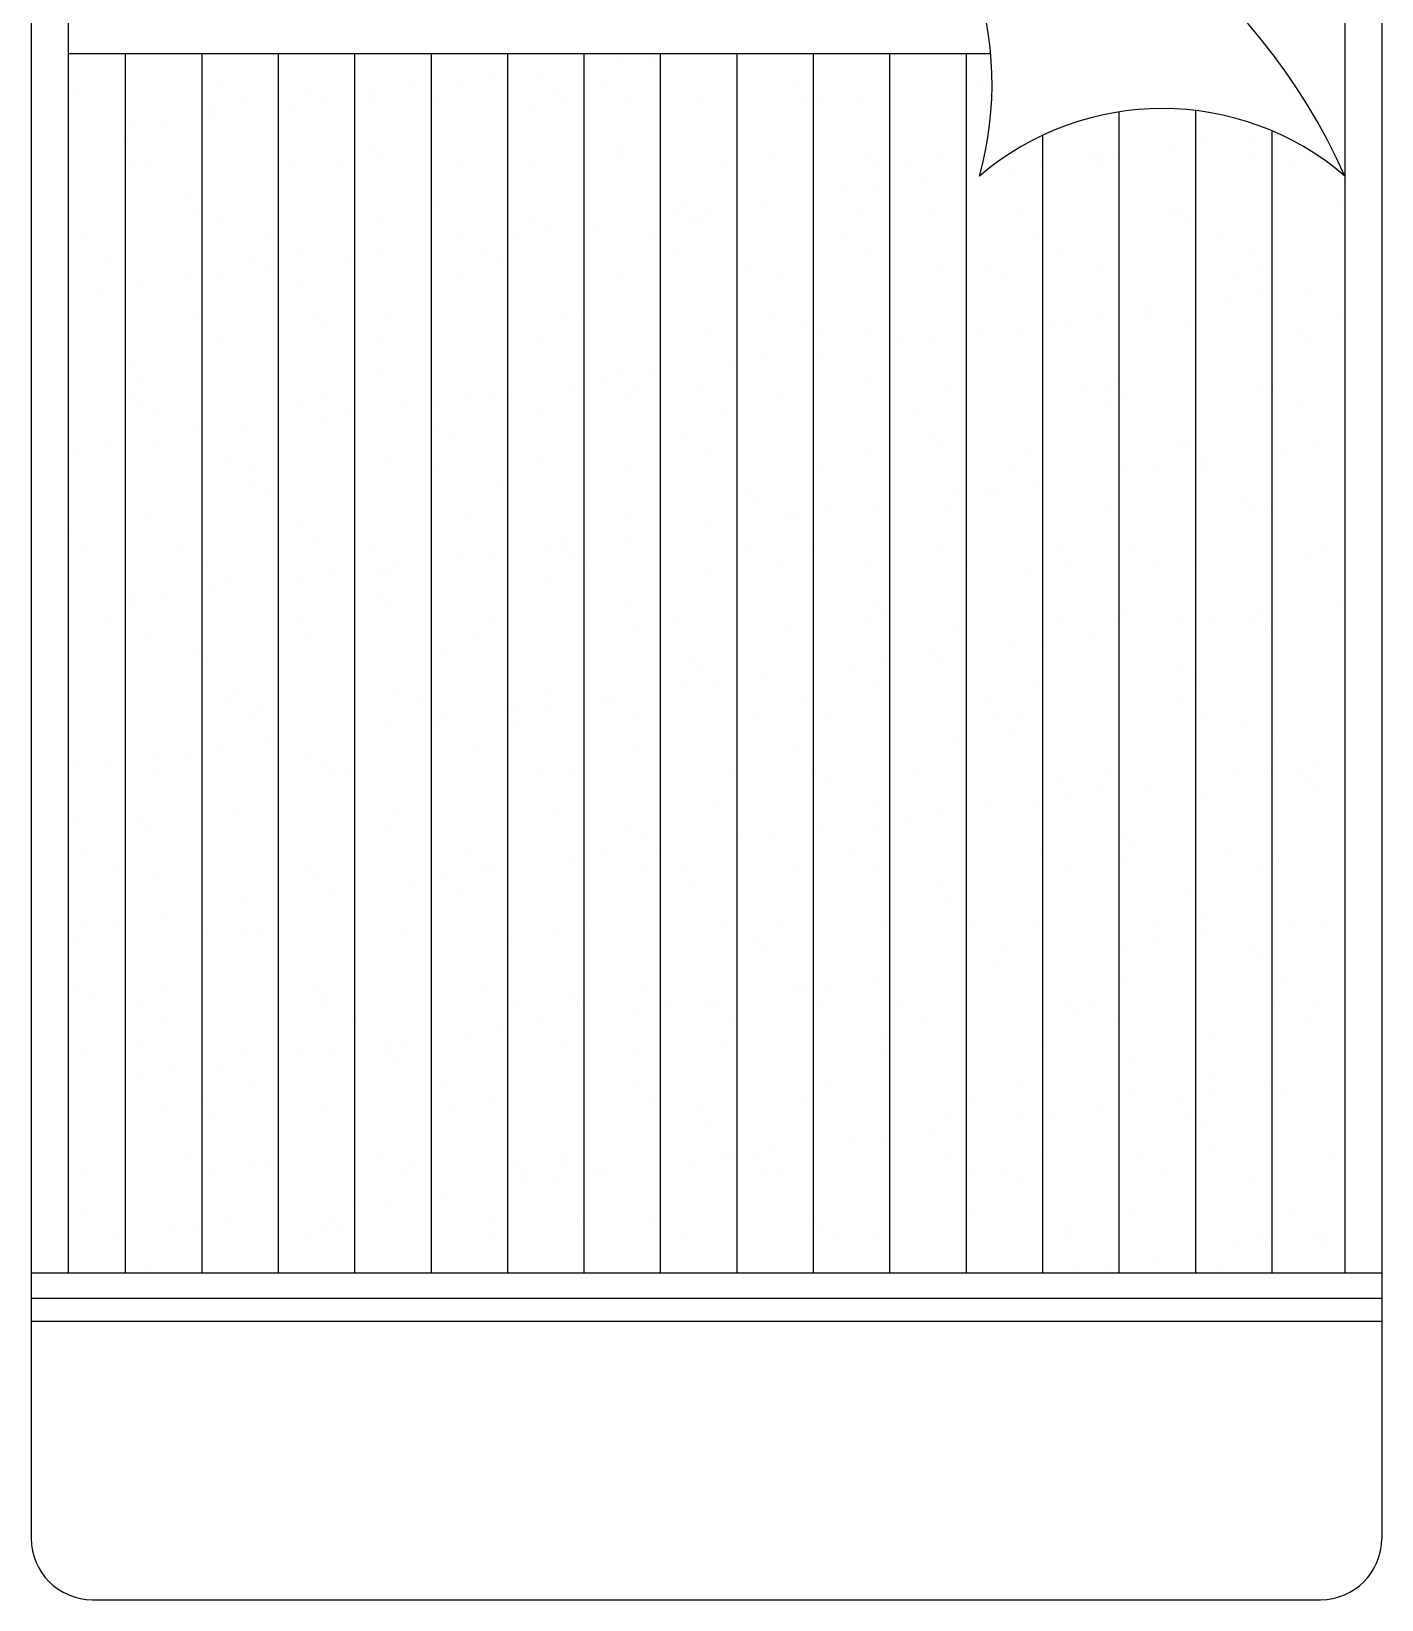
# Model space of a CAD drawing. Header units: inches. Extents: x 11.4 to 53.9, y 13.7 to 38.5.
# Drawn here: x 43.68 to 44.784, y 19.434 to 20.716 of the extents above; entities that cross this region are included whole.
import ezdxf

# ---------------------------------------------------------------- set-up
doc = ezdxf.new("R2010")
doc.units = ezdxf.units.IN
doc.header["$MEASUREMENT"] = 0
for name, color, linetype in [('02', 2, 'Continuous'), ('1', 1, 'Continuous'), ('4', 4, 'Continuous')]:
    doc.layers.add(name, color=color, linetype=linetype)

msp = doc.modelspace()

# ---------------------------------------------------------------- linework, layer by layer
at = {"layer": '02'}
for p, q in [((43.7101, 20.8979), (43.7101, 19.7008)), ((44.7543, 20.8979), (44.7543, 19.7008)), ((44.4646, 20.6979), (43.7101, 20.6979)), ((43.7572, 19.7008), (43.7572, 20.6979)), ((43.8197, 19.7008), (43.8197, 20.6979)), ((43.8822, 19.7008), (43.8822, 20.6979)), ((43.9447, 19.7008), (43.9447, 20.6979)), ((44.0072, 19.7008), (44.0072, 20.6979)), ((44.0697, 19.7008), (44.0697, 20.6979)), ((44.1322, 19.7008), (44.1322, 20.6979)), ((44.1947, 19.7008), (44.1947, 20.6979)), ((44.2572, 19.7008), (44.2572, 20.6979)), ((44.3197, 19.7008), (44.3197, 20.6979)), ((44.3822, 19.7008), (44.3822, 20.6979)), ((44.4447, 19.7008), (44.4447, 20.6979)), ((44.5697, 19.7008), (44.5697, 20.6504)), ((44.6322, 19.7008), (44.6322, 20.6515)), ((44.6947, 19.7008), (44.6947, 20.6348)), ((44.5072, 19.7008), (44.5072, 20.6313)), ((44.7843, 19.7008), (43.6801, 19.7008)), ((44.7843, 19.68), (43.6801, 19.68)), ((44.7843, 19.6612), (43.6801, 19.6612))]:
    msp.add_line(p, q, dxfattribs=at)
for centre, radius, start, end in [((44.1835, 20.6732), 0.2822, 344.5263, 52.7655), ((44.2824, 20.3854), 0.5175, 24.2432, 82.017), ((44.6049, 20.4235), 0.2296, 49.4096, 130.5904)]:
    msp.add_arc(centre, radius, start, end, dxfattribs=at)
at = {"layer": '1'}
for p, q in [((44.1641, 20.6909), (44.1641, 20.6909)), ((44.1901, 20.6943), (44.1901, 20.6943)), ((43.9917, 20.6714), (43.9917, 20.6714)), ((44.0295, 20.6732), (44.0295, 20.6732)), ((44.0556, 20.6766), (44.0556, 20.6766)), ((44.0962, 20.6819), (44.0962, 20.6819)), ((44.1474, 20.6717), (44.1474, 20.6717)), ((44.3031, 20.672), (44.3031, 20.672)), ((44.4588, 20.6723), (44.4588, 20.6723)), ((43.7145, 20.6651), (43.7145, 20.6651)), ((43.836, 20.6711), (43.836, 20.6711)), ((43.9083, 20.6691), (43.9083, 20.6691)), ((43.921, 20.6589), (43.921, 20.6589)), ((43.9616, 20.6642), (43.9616, 20.6642)), ((44.1083, 20.6674), (44.1083, 20.6674)), ((44.1176, 20.6589), (44.1176, 20.6589)), ((44.2239, 20.6611), (44.2239, 20.6611)), ((44.3114, 20.663), (44.3114, 20.663)), ((44.3242, 20.6585), (44.3242, 20.6585)), ((44.3547, 20.6627), (44.3547, 20.6627)), ((43.827, 20.6465), (43.827, 20.6465)), ((43.83, 20.6551), (43.83, 20.6551)), ((43.857, 20.6577), (43.857, 20.6577)), ((43.8949, 20.6554), (43.8949, 20.6554)), ((43.9609, 20.6568), (43.9609, 20.6568)), ((44.0127, 20.658), (44.0127, 20.658)), ((44.0888, 20.6562), (44.0888, 20.6562)), ((44.1685, 20.6583), (44.1685, 20.6583)), ((43.7604, 20.6377), (43.7604, 20.6377)), ((43.7864, 20.6411), (43.7864, 20.6411)), ((43.758, 20.6252), (43.758, 20.6252)), ((43.958, 20.6235), (43.958, 20.6235)), ((44.614, 20.6206), (44.614, 20.6206)), ((44.64, 20.6241), (44.64, 20.6241)), ((44.6807, 20.6294), (44.6807, 20.6294)), ((43.7772, 20.6091), (43.7772, 20.6091)), ((43.9329, 20.6093), (43.9329, 20.6093)), ((43.9672, 20.615), (43.9672, 20.615)), ((44.0285, 20.6099), (44.0285, 20.6099)), ((44.0886, 20.6096), (44.0886, 20.6096)), ((44.1594, 20.6116), (44.1594, 20.6116)), ((44.161, 20.6191), (44.161, 20.6191)), ((44.2444, 20.6099), (44.2444, 20.6099)), ((44.2873, 20.611), (44.2873, 20.611)), ((44.3611, 20.6174), (44.3611, 20.6174)), ((44.3703, 20.6089), (44.3703, 20.6089)), ((44.4001, 20.6102), (44.4001, 20.6102)), ((44.4223, 20.6159), (44.4223, 20.6159)), ((44.5461, 20.6117), (44.5461, 20.6117)), ((44.5532, 20.6175), (44.5532, 20.6175)), ((44.5558, 20.6105), (44.5558, 20.6105)), ((44.5641, 20.6129), (44.5641, 20.6129)), ((44.6811, 20.6169), (44.6811, 20.6169)), ((44.7115, 20.6108), (44.7115, 20.6108)), ((43.7656, 20.6057), (43.7656, 20.6057)), ((43.8935, 20.6051), (43.8935, 20.6051)), ((44.4794, 20.6029), (44.4794, 20.6029)), ((44.5054, 20.6064), (44.5054, 20.6064)), ((44.3448, 20.5852), (44.3448, 20.5852)), ((44.3708, 20.5886), (44.3708, 20.5886)), ((44.4115, 20.594), (44.4115, 20.594)), ((43.8077, 20.5796), (43.8077, 20.5796)), ((43.8169, 20.5712), (43.8169, 20.5712)), ((44.0107, 20.5752), (44.0107, 20.5752)), ((44.2108, 20.5735), (44.2108, 20.5735)), ((44.2362, 20.5709), (44.2362, 20.5709)), ((44.2769, 20.5763), (44.2769, 20.5763)), ((44.4138, 20.569), (44.4138, 20.569)), ((44.6208, 20.5706), (44.6208, 20.5706)), ((44.7517, 20.5723), (44.7517, 20.5723)), ((43.8332, 20.5588), (43.8332, 20.5588)), ((43.9641, 20.5605), (43.9641, 20.5605)), ((44.092, 20.5599), (44.092, 20.5599)), ((44.1423, 20.5585), (44.1423, 20.5585)), ((44.2102, 20.5675), (44.2102, 20.5675)), ((44.22, 20.565), (44.22, 20.565)), ((44.227, 20.5647), (44.227, 20.5647)), ((44.3579, 20.5664), (44.3579, 20.5664)), ((44.4858, 20.5658), (44.4858, 20.5658)), ((44.6139, 20.5673), (44.6139, 20.5673)), ((44.6231, 20.5589), (44.6231, 20.5589)), ((43.7206, 20.5456), (43.7206, 20.5456)), ((43.8763, 20.5459), (43.8763, 20.5459)), ((44.032, 20.5462), (44.032, 20.5462)), ((44.0756, 20.5498), (44.0756, 20.5498)), ((44.1017, 20.5532), (44.1017, 20.5532)), ((44.1877, 20.5465), (44.1877, 20.5465)), ((44.3435, 20.5468), (44.3435, 20.5468)), ((44.4992, 20.5471), (44.4992, 20.5471)), ((44.6549, 20.5473), (44.6549, 20.5473)), ((43.7417, 20.5322), (43.7417, 20.5322)), ((43.8604, 20.5313), (43.8604, 20.5313)), ((43.8974, 20.5325), (43.8974, 20.5325)), ((43.941, 20.5321), (43.941, 20.5321)), ((43.9671, 20.5355), (43.9671, 20.5355)), ((44.0077, 20.5408), (44.0077, 20.5408)), ((44.0531, 20.5328), (44.0531, 20.5328)), ((44.2088, 20.5331), (44.2088, 20.5331)), ((44.3645, 20.5333), (44.3645, 20.5333)), ((44.5202, 20.5336), (44.5202, 20.5336)), ((44.676, 20.5339), (44.676, 20.5339)), ((43.8325, 20.5178), (43.8325, 20.5178)), ((43.8731, 20.5231), (43.8731, 20.5231)), ((44.0605, 20.5296), (44.0605, 20.5296)), ((44.0697, 20.5211), (44.0697, 20.5211)), ((44.2635, 20.5252), (44.2635, 20.5252)), ((44.4255, 20.5195), (44.4255, 20.5195)), ((44.4636, 20.5234), (44.4636, 20.5234)), ((44.5564, 20.5212), (44.5564, 20.5212)), ((44.6666, 20.519), (44.6666, 20.519)), ((44.6843, 20.5206), (44.6843, 20.5206)), ((43.7385, 20.5054), (43.7385, 20.5054)), ((43.7687, 20.5093), (43.7687, 20.5093)), ((43.8065, 20.5143), (43.8065, 20.5143)), ((43.8966, 20.5087), (43.8966, 20.5087)), ((44.0317, 20.5136), (44.0317, 20.5136)), ((44.1625, 20.5153), (44.1625, 20.5153)), ((44.2905, 20.5146), (44.2905, 20.5146)), ((44.4728, 20.515), (44.4728, 20.515)), ((44.7268, 20.506), (44.7268, 20.506)), ((44.6601, 20.4973), (44.6601, 20.4973)), ((44.6861, 20.5007), (44.6861, 20.5007)), ((43.8176, 20.4839), (43.8176, 20.4839)), ((43.9102, 20.4857), (43.9102, 20.4857)), ((43.9733, 20.4841), (43.9733, 20.4841)), ((44.1132, 20.4813), (44.1132, 20.4813)), ((44.129, 20.4844), (44.129, 20.4844)), ((44.2847, 20.4847), (44.2847, 20.4847)), ((44.3133, 20.4796), (44.3133, 20.4796)), ((44.4404, 20.485), (44.4404, 20.485)), ((44.5255, 20.4795), (44.5255, 20.4795)), ((44.5515, 20.483), (44.5515, 20.483)), ((44.5922, 20.4883), (44.5922, 20.4883)), ((44.5962, 20.4853), (44.5962, 20.4853)), ((44.7519, 20.4856), (44.7519, 20.4856)), ((43.9194, 20.4773), (43.9194, 20.4773)), ((44.2302, 20.4684), (44.2302, 20.4684)), ((44.3225, 20.4711), (44.3225, 20.4711)), ((44.361, 20.4701), (44.361, 20.4701)), ((44.4576, 20.4706), (44.4576, 20.4706)), ((44.4889, 20.4694), (44.4889, 20.4694)), ((44.5163, 20.4751), (44.5163, 20.4751)), ((44.624, 20.4743), (44.624, 20.4743)), ((44.7164, 20.4734), (44.7164, 20.4734)), ((43.8363, 20.4625), (43.8363, 20.4625)), ((43.9672, 20.4641), (43.9672, 20.4641)), ((44.0951, 20.4635), (44.0951, 20.4635)), ((44.3909, 20.4618), (44.3909, 20.4618)), ((44.4169, 20.4652), (44.4169, 20.4652)), ((44.7256, 20.465), (44.7256, 20.465)), ((43.7599, 20.4418), (43.7599, 20.4418)), ((44.2563, 20.4441), (44.2563, 20.4441)), ((44.2823, 20.4475), (44.2823, 20.4475)), ((44.323, 20.4529), (44.323, 20.4529)), ((43.7691, 20.4334), (43.7691, 20.4334)), ((43.9629, 20.4374), (43.9629, 20.4374)), ((44.1478, 20.4298), (44.1478, 20.4298)), ((44.163, 20.4357), (44.163, 20.4357)), ((44.1884, 20.4352), (44.1884, 20.4352)), ((44.366, 20.4313), (44.366, 20.4313)), ((44.5661, 20.4295), (44.5661, 20.4295)), ((43.761, 20.4204), (43.761, 20.4204)), ((43.9167, 20.4207), (43.9167, 20.4207)), ((44.0348, 20.4172), (44.0348, 20.4172)), ((44.0538, 20.4174), (44.0538, 20.4174)), ((44.0724, 20.421), (44.0724, 20.421)), ((44.1217, 20.4264), (44.1217, 20.4264)), ((44.1657, 20.4189), (44.1657, 20.4189)), ((44.1722, 20.4272), (44.1722, 20.4272)), ((44.2281, 20.4213), (44.2281, 20.4213)), ((44.2936, 20.4183), (44.2936, 20.4183)), ((44.3838, 20.4216), (44.3838, 20.4216)), ((44.4286, 20.4232), (44.4286, 20.4232)), ((44.5395, 20.4219), (44.5395, 20.4219)), ((44.5595, 20.4248), (44.5595, 20.4248)), ((44.5753, 20.4211), (44.5753, 20.4211)), ((44.6874, 20.4242), (44.6874, 20.4242)), ((44.6953, 20.4221), (44.6953, 20.4221)), ((43.7719, 20.413), (43.7719, 20.413)), ((43.7821, 20.407), (43.7821, 20.407)), ((43.8998, 20.4124), (43.8998, 20.4124)), ((43.9378, 20.4073), (43.9378, 20.4073)), ((43.9871, 20.4087), (43.9871, 20.4087)), ((44.0132, 20.4121), (44.0132, 20.4121)), ((44.0935, 20.4076), (44.0935, 20.4076)), ((44.2492, 20.4079), (44.2492, 20.4079)), ((44.4049, 20.4081), (44.4049, 20.4081)), ((44.5606, 20.4084), (44.5606, 20.4084)), ((44.7163, 20.4087), (44.7163, 20.4087)), ((43.8126, 20.3935), (43.8126, 20.3935)), ((43.8526, 20.3909), (43.8526, 20.3909)), ((43.8786, 20.3944), (43.8786, 20.3944)), ((43.9192, 20.3997), (43.9192, 20.3997)), ((44.0127, 20.3918), (44.0127, 20.3918)), ((43.744, 20.3767), (43.744, 20.3767)), ((43.7846, 20.382), (43.7846, 20.382)), ((44.0219, 20.3833), (44.0219, 20.3833)), ((44.2157, 20.3874), (44.2157, 20.3874)), ((44.4158, 20.3857), (44.4158, 20.3857)), ((44.425, 20.3772), (44.425, 20.3772)), ((44.6188, 20.3812), (44.6188, 20.3812)), ((44.6271, 20.378), (44.6271, 20.378)), ((44.7322, 20.3773), (44.7322, 20.3773)), ((43.718, 20.3732), (43.718, 20.3732)), ((43.8395, 20.3661), (43.8395, 20.3661)), ((43.9704, 20.3678), (43.9704, 20.3678)), ((44.0983, 20.3672), (44.0983, 20.3672)), ((44.2333, 20.372), (44.2333, 20.372)), ((44.3642, 20.3737), (44.3642, 20.3737)), ((44.4921, 20.3731), (44.4921, 20.3731)), ((44.6383, 20.3649), (44.6383, 20.3649)), ((44.7062, 20.3739), (44.7062, 20.3739)), ((43.858, 20.3586), (43.858, 20.3586)), ((44.0137, 20.3589), (44.0137, 20.3589)), ((44.1694, 20.3592), (44.1694, 20.3592)), ((44.3251, 20.3595), (44.3251, 20.3595)), ((44.4808, 20.3598), (44.4808, 20.3598)), ((44.5716, 20.3562), (44.5716, 20.3562)), ((44.5976, 20.3596), (44.5976, 20.3596)), ((44.6365, 20.3601), (44.6365, 20.3601)), ((43.8624, 20.3479), (43.8624, 20.3479)), ((43.8716, 20.3395), (43.8716, 20.3395)), ((44.0654, 20.3435), (44.0654, 20.3435)), ((44.2655, 20.3418), (44.2655, 20.3418)), ((44.437, 20.3384), (44.437, 20.3384)), ((44.463, 20.3419), (44.463, 20.3419)), ((44.5037, 20.3472), (44.5037, 20.3472)), ((44.2747, 20.3333), (44.2747, 20.3333)), ((44.3691, 20.3295), (44.3691, 20.3295)), ((44.4318, 20.3268), (44.4318, 20.3268)), ((44.4685, 20.3373), (44.4685, 20.3373)), ((44.5627, 20.3285), (44.5627, 20.3285)), ((44.6686, 20.3356), (44.6686, 20.3356)), ((44.6778, 20.3272), (44.6778, 20.3272)), ((44.6906, 20.3279), (44.6906, 20.3279)), ((43.775, 20.3167), (43.775, 20.3167)), ((43.9029, 20.316), (43.9029, 20.316)), ((44.038, 20.3209), (44.038, 20.3209)), ((44.1688, 20.3226), (44.1688, 20.3226)), ((44.2967, 20.322), (44.2967, 20.322)), ((44.3024, 20.3207), (44.3024, 20.3207)), ((44.3284, 20.3241), (44.3284, 20.3241)), ((43.7121, 20.304), (43.7121, 20.304)), ((43.9151, 20.2996), (43.9151, 20.2996)), ((44.1678, 20.303), (44.1678, 20.303)), ((44.1939, 20.3064), (44.1939, 20.3064)), ((44.2345, 20.3118), (44.2345, 20.3118)), ((43.7213, 20.2956), (43.7213, 20.2956)), ((43.8014, 20.2952), (43.8014, 20.2952)), ((43.9571, 20.2955), (43.9571, 20.2955)), ((44.0593, 20.2887), (44.0593, 20.2887)), ((44.0999, 20.2941), (44.0999, 20.2941)), ((44.1128, 20.2958), (44.1128, 20.2958)), ((44.1152, 20.2979), (44.1152, 20.2979)), ((44.1244, 20.2894), (44.1244, 20.2894)), ((44.2685, 20.2961), (44.2685, 20.2961)), ((44.3182, 20.2935), (44.3182, 20.2935)), ((44.4242, 20.2964), (44.4242, 20.2964)), ((44.5183, 20.2917), (44.5183, 20.2917)), ((44.5799, 20.2966), (44.5799, 20.2966)), ((44.7213, 20.2873), (44.7213, 20.2873)), ((44.7356, 20.2969), (44.7356, 20.2969)), ((43.8225, 20.2818), (43.8225, 20.2818)), ((43.9653, 20.2763), (43.9653, 20.2763)), ((43.9782, 20.2821), (43.9782, 20.2821)), ((44.0332, 20.2853), (44.0332, 20.2853)), ((44.1339, 20.2824), (44.1339, 20.2824)), ((44.2365, 20.2757), (44.2365, 20.2757)), ((44.2896, 20.2827), (44.2896, 20.2827)), ((44.3673, 20.2774), (44.3673, 20.2774)), ((44.4453, 20.2829), (44.4453, 20.2829)), ((44.4952, 20.2768), (44.4952, 20.2768)), ((44.5275, 20.2833), (44.5275, 20.2833)), ((44.601, 20.2832), (44.601, 20.2832)), ((44.6303, 20.2816), (44.6303, 20.2816)), ((43.8426, 20.2698), (43.8426, 20.2698)), ((43.8987, 20.2676), (43.8987, 20.2676)), ((43.9247, 20.271), (43.9247, 20.271)), ((43.9735, 20.2714), (43.9735, 20.2714)), ((44.1014, 20.2708), (44.1014, 20.2708)), ((43.7641, 20.2498), (43.7641, 20.2498)), ((43.7648, 20.2557), (43.7648, 20.2557)), ((43.7901, 20.2533), (43.7901, 20.2533)), ((43.8307, 20.2586), (43.8307, 20.2586)), ((43.9649, 20.254), (43.9649, 20.254)), ((44.1679, 20.2496), (44.1679, 20.2496)), ((44.7523, 20.2505), (44.7523, 20.2505)), ((43.9741, 20.2456), (43.9741, 20.2456)), ((44.368, 20.2479), (44.368, 20.2479)), ((44.3772, 20.2394), (44.3772, 20.2394)), ((44.571, 20.2434), (44.571, 20.2434)), ((44.6437, 20.2362), (44.6437, 20.2362)), ((44.6844, 20.2415), (44.6844, 20.2415)), ((43.7427, 20.2332), (43.7427, 20.2332)), ((43.8984, 20.2334), (43.8984, 20.2334)), ((44.0411, 20.2246), (44.0411, 20.2246)), ((44.0541, 20.2337), (44.0541, 20.2337)), ((44.172, 20.2262), (44.172, 20.2262)), ((44.2098, 20.234), (44.2098, 20.234)), ((44.2999, 20.2256), (44.2999, 20.2256)), ((44.3655, 20.2343), (44.3655, 20.2343)), ((44.4349, 20.2305), (44.4349, 20.2305)), ((44.5212, 20.2346), (44.5212, 20.2346)), ((44.5498, 20.2238), (44.5498, 20.2238)), ((44.5658, 20.2322), (44.5658, 20.2322)), ((44.6177, 20.2328), (44.6177, 20.2328)), ((44.6769, 20.2349), (44.6769, 20.2349)), ((44.6937, 20.2315), (44.6937, 20.2315)), ((43.7782, 20.2203), (43.7782, 20.2203)), ((43.8146, 20.2101), (43.8146, 20.2101)), ((43.9061, 20.2197), (43.9061, 20.2197)), ((44.4831, 20.215), (44.4831, 20.215)), ((44.5091, 20.2185), (44.5091, 20.2185)), ((43.8238, 20.2017), (43.8238, 20.2017)), ((44.0176, 20.2057), (44.0176, 20.2057)), ((44.2176, 20.204), (44.2176, 20.204)), ((44.3485, 20.1973), (44.3485, 20.1973)), ((44.3745, 20.2008), (44.3745, 20.2008)), ((44.4152, 20.2061), (44.4152, 20.2061)), ((44.4207, 20.1996), (44.4207, 20.1996)), ((44.6207, 20.1978), (44.6207, 20.1978)), ((44.2269, 20.1955), (44.2269, 20.1955)), ((44.2806, 20.1884), (44.2806, 20.1884)), ((44.63, 20.1894), (44.63, 20.1894)), ((44.6334, 20.1853), (44.6334, 20.1853)), ((43.8458, 20.1734), (43.8458, 20.1734)), ((43.9767, 20.1751), (43.9767, 20.1751)), ((44.1046, 20.1745), (44.1046, 20.1745)), ((44.2139, 20.1796), (44.2139, 20.1796)), ((44.24, 20.183), (44.24, 20.183)), ((44.3705, 20.181), (44.3705, 20.181)), ((44.4646, 20.1712), (44.4646, 20.1712)), ((44.4984, 20.1804), (44.4984, 20.1804)), ((44.6203, 20.1714), (44.6203, 20.1714)), ((43.7107, 20.1686), (43.7107, 20.1686)), ((43.8418, 20.17), (43.8418, 20.17)), ((43.8673, 20.1618), (43.8673, 20.1618)), ((43.9975, 20.1703), (43.9975, 20.1703)), ((44.0673, 20.1601), (44.0673, 20.1601)), ((44.0793, 20.1619), (44.0793, 20.1619)), ((44.1054, 20.1653), (44.1054, 20.1653)), ((44.146, 20.1707), (44.146, 20.1707)), ((44.1532, 20.1706), (44.1532, 20.1706)), ((44.3089, 20.1709), (44.3089, 20.1709)), ((43.8629, 20.1566), (43.8629, 20.1566)), ((43.9708, 20.1476), (43.9708, 20.1476)), ((44.0114, 20.1529), (44.0114, 20.1529)), ((44.0186, 20.1569), (44.0186, 20.1569)), ((44.0766, 20.1516), (44.0766, 20.1516)), ((44.1743, 20.1572), (44.1743, 20.1572)), ((44.2704, 20.1557), (44.2704, 20.1557)), ((44.33, 20.1574), (44.33, 20.1574)), ((44.4704, 20.154), (44.4704, 20.154)), ((44.4797, 20.1455), (44.4797, 20.1455)), ((44.4857, 20.1577), (44.4857, 20.1577)), ((44.6414, 20.158), (44.6414, 20.158)), ((44.6735, 20.1495), (44.6735, 20.1495)), ((43.8768, 20.1352), (43.8768, 20.1352)), ((43.9448, 20.1442), (43.9448, 20.1442)), ((44.4381, 20.1341), (44.4381, 20.1341)), ((44.569, 20.1358), (44.569, 20.1358)), ((44.6969, 20.1352), (44.6969, 20.1352)), ((43.7813, 20.124), (43.7813, 20.124)), ((43.8102, 20.1264), (43.8102, 20.1264)), ((43.8362, 20.1299), (43.8362, 20.1299)), ((43.9092, 20.1234), (43.9092, 20.1234)), ((44.0443, 20.1282), (44.0443, 20.1282)), ((44.1751, 20.1299), (44.1751, 20.1299)), ((44.303, 20.1293), (44.303, 20.1293)), ((43.717, 20.1179), (43.717, 20.1179)), ((43.7423, 20.1175), (43.7423, 20.1175)), ((43.7831, 20.108), (43.7831, 20.108)), ((43.917, 20.1162), (43.917, 20.1162)), ((43.9263, 20.1078), (43.9263, 20.1078)), ((43.9388, 20.1082), (43.9388, 20.1082)), ((44.0945, 20.1085), (44.0945, 20.1085)), ((44.1201, 20.1118), (44.1201, 20.1118)), ((44.2502, 20.1088), (44.2502, 20.1088)), ((44.3201, 20.1101), (44.3201, 20.1101)), ((44.4059, 20.1091), (44.4059, 20.1091)), ((44.5616, 20.1094), (44.5616, 20.1094)), ((44.6638, 20.1094), (44.6638, 20.1094)), ((44.6898, 20.1128), (44.6898, 20.1128)), ((44.7173, 20.1097), (44.7173, 20.1097)), ((44.7305, 20.1182), (44.7305, 20.1182)), ((44.3293, 20.1016), (44.3293, 20.1016)), ((44.5232, 20.1056), (44.5232, 20.1056)), ((44.5552, 20.0951), (44.5552, 20.0951)), ((44.5959, 20.1004), (44.5959, 20.1004)), ((44.7232, 20.1039), (44.7232, 20.1039)), ((44.7324, 20.0955), (44.7324, 20.0955)), ((44.2428, 20.083), (44.2428, 20.083)), ((44.3736, 20.0847), (44.3736, 20.0847)), ((44.4613, 20.0827), (44.4613, 20.0827)), ((44.5015, 20.0841), (44.5015, 20.0841)), ((44.5292, 20.0917), (44.5292, 20.0917)), ((44.6366, 20.0889), (44.6366, 20.0889)), ((43.7139, 20.0722), (43.7139, 20.0722)), ((43.7667, 20.0723), (43.7667, 20.0723)), ((43.8489, 20.0771), (43.8489, 20.0771)), ((43.9798, 20.0788), (43.9798, 20.0788)), ((44.1077, 20.0782), (44.1077, 20.0782)), ((44.3946, 20.0739), (44.3946, 20.0739)), ((44.4206, 20.0774), (44.4206, 20.0774)), ((43.7759, 20.0639), (43.7759, 20.0639)), ((43.9698, 20.0679), (43.9698, 20.0679)), ((44.1698, 20.0662), (44.1698, 20.0662)), ((44.179, 20.0577), (44.179, 20.0577)), ((44.26, 20.0562), (44.26, 20.0562)), ((44.2861, 20.0596), (44.2861, 20.0596)), ((44.3267, 20.065), (44.3267, 20.065)), ((44.3728, 20.0618), (44.3728, 20.0618)), ((44.5729, 20.06), (44.5729, 20.06)), ((43.7264, 20.0445), (43.7264, 20.0445)), ((43.8822, 20.0448), (43.8822, 20.0448)), ((44.0379, 20.0451), (44.0379, 20.0451)), ((44.1921, 20.0473), (44.1921, 20.0473)), ((44.3493, 20.0457), (44.3493, 20.0457)), ((44.505, 20.046), (44.505, 20.046)), ((44.5821, 20.0516), (44.5821, 20.0516)), ((44.6607, 20.0462), (44.6607, 20.0462)), ((43.7475, 20.0311), (43.7475, 20.0311)), ((43.9032, 20.0314), (43.9032, 20.0314)), ((44.0474, 20.0319), (44.0474, 20.0319)), ((44.1254, 20.0385), (44.1254, 20.0385)), ((44.1515, 20.0419), (44.1515, 20.0419)), ((44.1783, 20.0336), (44.1783, 20.0336)), ((44.2147, 20.032), (44.2147, 20.032)), ((44.3062, 20.0329), (44.3062, 20.0329)), ((44.3704, 20.0322), (44.3704, 20.0322)), ((44.4412, 20.0378), (44.4412, 20.0378)), ((44.5261, 20.0325), (44.5261, 20.0325)), ((44.5721, 20.0395), (44.5721, 20.0395)), ((44.6818, 20.0328), (44.6818, 20.0328)), ((44.7, 20.0389), (44.7, 20.0389)), ((43.7845, 20.0276), (43.7845, 20.0276)), ((43.8194, 20.024), (43.8194, 20.024)), ((43.9124, 20.027), (43.9124, 20.027)), ((43.9909, 20.0208), (43.9909, 20.0208)), ((44.0169, 20.0242), (44.0169, 20.0242)), ((44.0575, 20.0296), (44.0575, 20.0296)), ((44.2225, 20.0179), (44.2225, 20.0179)), ((43.8823, 20.0065), (43.8823, 20.0065)), ((43.9229, 20.0118), (43.9229, 20.0118)), ((44.0287, 20.0139), (44.0287, 20.0139)), ((44.4226, 20.0162), (44.4226, 20.0162)), ((44.4318, 20.0077), (44.4318, 20.0077)), ((44.6256, 20.0117), (44.6256, 20.0117)), ((43.7884, 19.9941), (43.7884, 19.9941)), ((43.8563, 20.0031), (43.8563, 20.0031)), ((44.6397, 19.9926), (44.6397, 19.9926)), ((43.7217, 19.9853), (43.7217, 19.9853)), ((43.7477, 19.9888), (43.7477, 19.9888)), ((43.8234, 19.9828), (43.8234, 19.9828)), ((43.8521, 19.9808), (43.8521, 19.9808)), ((43.983, 19.9824), (43.983, 19.9824)), ((44.1109, 19.9818), (44.1109, 19.9818)), ((44.1348, 19.9833), (44.1348, 19.9833)), ((44.2459, 19.9867), (44.2459, 19.9867)), ((44.2906, 19.9836), (44.2906, 19.9836)), ((44.3768, 19.9883), (44.3768, 19.9883)), ((44.4463, 19.9839), (44.4463, 19.9839)), ((44.5047, 19.9877), (44.5047, 19.9877)), ((44.602, 19.9842), (44.602, 19.9842)), ((44.7099, 19.986), (44.7099, 19.986)), ((44.7359, 19.9894), (44.7359, 19.9894)), ((43.717, 19.9759), (43.717, 19.9759)), ((43.8692, 19.9784), (43.8692, 19.9784)), ((43.8784, 19.97), (43.8784, 19.97)), ((44.0722, 19.974), (44.0722, 19.974)), ((44.2723, 19.9723), (44.2723, 19.9723)), ((44.4753, 19.9679), (44.4753, 19.9679)), ((44.5753, 19.9683), (44.5753, 19.9683)), ((44.6013, 19.9717), (44.6013, 19.9717)), ((44.642, 19.977), (44.642, 19.977)), ((44.6754, 19.9661), (44.6754, 19.9661)), ((44.2815, 19.9638), (44.2815, 19.9638)), ((44.4667, 19.954), (44.4667, 19.954)), ((44.5074, 19.9593), (44.5074, 19.9593)), ((44.6846, 19.9577), (44.6846, 19.9577)), ((44.3728, 19.9416), (44.3728, 19.9416)), ((44.4407, 19.9505), (44.4407, 19.9505)), ((44.4444, 19.9415), (44.4444, 19.9415)), ((44.5753, 19.9431), (44.5753, 19.9431)), ((44.7032, 19.9425), (44.7032, 19.9425)), ((43.7189, 19.9345), (43.7189, 19.9345)), ((43.7876, 19.9313), (43.7876, 19.9313)), ((43.9155, 19.9307), (43.9155, 19.9307)), ((43.9219, 19.9301), (43.9219, 19.9301)), ((44.0506, 19.9355), (44.0506, 19.9355)), ((44.122, 19.9284), (44.122, 19.9284)), ((44.1814, 19.9372), (44.1814, 19.9372)), ((44.3061, 19.9328), (44.3061, 19.9328)), ((44.3093, 19.9366), (44.3093, 19.9366)), ((44.3322, 19.9363), (44.3322, 19.9363)), ((43.7281, 19.9261), (43.7281, 19.9261)), ((43.7668, 19.9193), (43.7668, 19.9193)), ((43.9225, 19.9196), (43.9225, 19.9196)), ((44.0782, 19.9199), (44.0782, 19.9199)), ((44.1312, 19.92), (44.1312, 19.92)), ((44.1715, 19.9151), (44.1715, 19.9151)), ((44.1976, 19.9185), (44.1976, 19.9185)), ((44.2339, 19.9202), (44.2339, 19.9202)), ((44.2382, 19.9239), (44.2382, 19.9239)), ((44.325, 19.924), (44.325, 19.924)), ((44.3897, 19.9205), (44.3897, 19.9205)), ((44.5251, 19.9223), (44.5251, 19.9223)), ((44.5454, 19.9208), (44.5454, 19.9208)), ((44.7011, 19.921), (44.7011, 19.921)), ((44.7281, 19.9178), (44.7281, 19.9178)), ((43.7879, 19.9059), (43.7879, 19.9059)), ((43.9436, 19.9062), (43.9436, 19.9062)), ((44.0993, 19.9065), (44.0993, 19.9065)), ((44.255, 19.9068), (44.255, 19.9068)), ((44.4107, 19.907), (44.4107, 19.907)), ((44.5343, 19.9138), (44.5343, 19.9138)), ((44.5664, 19.9073), (44.5664, 19.9073)), ((44.7222, 19.9076), (44.7222, 19.9076)), ((44.037, 19.8974), (44.037, 19.8974)), ((44.063, 19.9008), (44.063, 19.9008)), ((44.2491, 19.8903), (44.2491, 19.8903)), ((44.3799, 19.892), (44.3799, 19.892)), ((44.5078, 19.8914), (44.5078, 19.8914)), ((44.6429, 19.8963), (44.6429, 19.8963)), ((43.7202, 19.8795), (43.7202, 19.8795)), ((43.7716, 19.8862), (43.7716, 19.8862)), ((43.8552, 19.8844), (43.8552, 19.8844)), ((43.9024, 19.8797), (43.9024, 19.8797)), ((43.9284, 19.8831), (43.9284, 19.8831)), ((43.969, 19.8885), (43.969, 19.8885)), ((43.9717, 19.8845), (43.9717, 19.8845)), ((43.9861, 19.8861), (43.9861, 19.8861)), ((44.114, 19.8855), (44.114, 19.8855)), ((44.1747, 19.8801), (44.1747, 19.8801)), ((44.3748, 19.8784), (44.3748, 19.8784)), ((43.7938, 19.8654), (43.7938, 19.8654)), ((43.8345, 19.8707), (43.8345, 19.8707)), ((43.9809, 19.8761), (43.9809, 19.8761)), ((44.384, 19.8699), (44.384, 19.8699)), ((44.5778, 19.874), (44.5778, 19.874)), ((43.7678, 19.862), (43.7678, 19.862)), ((43.8638, 19.8575), (43.8638, 19.8575)), ((44.0195, 19.8578), (44.0195, 19.8578)), ((44.1752, 19.8581), (44.1752, 19.8581)), ((44.3309, 19.8584), (44.3309, 19.8584)), ((44.4866, 19.8587), (44.4866, 19.8587)), ((44.6424, 19.859), (44.6424, 19.859)), ((44.6881, 19.8537), (44.6881, 19.8537)), ((43.8214, 19.8406), (43.8214, 19.8406)), ((44.0537, 19.8392), (44.0537, 19.8392)), ((44.1846, 19.8409), (44.1846, 19.8409)), ((44.3125, 19.8403), (44.3125, 19.8403)), ((44.4475, 19.8451), (44.4475, 19.8451)), ((44.5784, 19.8468), (44.5784, 19.8468)), ((44.6214, 19.8449), (44.6214, 19.8449)), ((44.6474, 19.8483), (44.6474, 19.8483)), ((44.7063, 19.8462), (44.7063, 19.8462)), ((43.7908, 19.835), (43.7908, 19.835)), ((43.8306, 19.8322), (43.8306, 19.8322)), ((43.9187, 19.8343), (43.9187, 19.8343)), ((44.0244, 19.8362), (44.0244, 19.8362)), ((44.2245, 19.8345), (44.2245, 19.8345)), ((44.2337, 19.826), (44.2337, 19.826)), ((44.4275, 19.8301), (44.4275, 19.8301)), ((44.4868, 19.8272), (44.4868, 19.8272)), ((44.5128, 19.8306), (44.5128, 19.8306)), ((44.5535, 19.8359), (44.5535, 19.8359)), ((44.6276, 19.8283), (44.6276, 19.8283)), ((44.3783, 19.8129), (44.3783, 19.8129)), ((44.4189, 19.8182), (44.4189, 19.8182)), ((44.6368, 19.8199), (44.6368, 19.8199)), ((44.2843, 19.8005), (44.2843, 19.8005)), ((44.3522, 19.8094), (44.3522, 19.8094)), ((44.646, 19.7999), (44.646, 19.7999)), ((43.8072, 19.7941), (43.8072, 19.7941)), ((43.8584, 19.7881), (43.8584, 19.7881)), ((43.8741, 19.7923), (43.8741, 19.7923)), ((43.9629, 19.7944), (43.9629, 19.7944)), ((43.9893, 19.7897), (43.9893, 19.7897)), ((44.0742, 19.7906), (44.0742, 19.7906)), ((44.1172, 19.7891), (44.1172, 19.7891)), ((44.1186, 19.7947), (44.1186, 19.7947)), ((44.2176, 19.7917), (44.2176, 19.7917)), ((44.2437, 19.7951), (44.2437, 19.7951)), ((44.2522, 19.794), (44.2522, 19.794)), ((44.2743, 19.795), (44.2743, 19.795)), ((44.3831, 19.7957), (44.3831, 19.7957)), ((44.43, 19.7953), (44.43, 19.7953)), ((44.511, 19.795), (44.511, 19.795)), ((44.5857, 19.7955), (44.5857, 19.7955)), ((44.7415, 19.7958), (44.7415, 19.7958)), ((43.7233, 19.7832), (43.7233, 19.7832)), ((43.8283, 19.7807), (43.8283, 19.7807)), ((43.984, 19.781), (43.984, 19.781)), ((44.0831, 19.774), (44.0831, 19.774)), ((44.0834, 19.7822), (44.0834, 19.7822)), ((44.1091, 19.7774), (44.1091, 19.7774)), ((44.1397, 19.7813), (44.1397, 19.7813)), ((44.1497, 19.7828), (44.1497, 19.7828)), ((44.2772, 19.7862), (44.2772, 19.7862)), ((44.2954, 19.7815), (44.2954, 19.7815)), ((44.4511, 19.7818), (44.4511, 19.7818)), ((44.4773, 19.7845), (44.4773, 19.7845)), ((44.4865, 19.776), (44.4865, 19.776)), ((44.6068, 19.7821), (44.6068, 19.7821)), ((44.6803, 19.78), (44.6803, 19.78)), ((44.0151, 19.7651), (44.0151, 19.7651)), ((43.7238, 19.7484), (43.7238, 19.7484)), ((43.9485, 19.7563), (43.9485, 19.7563)), ((43.9745, 19.7597), (43.9745, 19.7597)), ((44.4507, 19.7488), (44.4507, 19.7488)), ((44.5816, 19.7505), (44.5816, 19.7505)), ((44.7095, 19.7498), (44.7095, 19.7498)), ((43.7939, 19.7386), (43.7939, 19.7386)), ((43.8139, 19.7386), (43.8139, 19.7386)), ((43.8399, 19.742), (43.8399, 19.742)), ((43.8806, 19.7473), (43.8806, 19.7473)), ((43.9218, 19.738), (43.9218, 19.738)), ((43.9239, 19.7467), (43.9239, 19.7467)), ((43.9331, 19.7383), (43.9331, 19.7383)), ((44.0569, 19.7429), (44.0569, 19.7429)), ((44.1269, 19.7423), (44.1269, 19.7423)), ((44.1877, 19.7445), (44.1877, 19.7445)), ((44.3156, 19.7439), (44.3156, 19.7439)), ((44.327, 19.7406), (44.327, 19.7406)), ((44.53, 19.7362), (44.53, 19.7362)), ((43.7485, 19.7321), (43.7485, 19.7321)), ((43.9042, 19.7323), (43.9042, 19.7323)), ((44.0599, 19.7326), (44.0599, 19.7326)), ((44.2156, 19.7329), (44.2156, 19.7329)), ((44.3362, 19.7321), (44.3362, 19.7321)), ((44.3713, 19.7332), (44.3713, 19.7332)), ((44.527, 19.7335), (44.527, 19.7335)), ((44.6827, 19.7338), (44.6827, 19.7338)), ((44.6935, 19.7249), (44.6935, 19.7249)), ((44.7301, 19.7344), (44.7301, 19.7344)), ((44.7342, 19.7303), (44.7342, 19.7303)), ((44.7393, 19.726), (44.7393, 19.726)), ((44.5996, 19.7125), (44.5996, 19.7125)), ((44.6675, 19.7215), (44.6675, 19.7215)), ((43.7736, 19.7028), (43.7736, 19.7028)), ((44.5329, 19.7038), (44.5329, 19.7038)), ((44.5589, 19.7072), (44.5589, 19.7072)), ((44.6492, 19.7036), (44.6492, 19.7036))]:
    msp.add_line(p, q, dxfattribs=at)
at = {"layer": '4'}
for p, q in [((43.6801, 21.3848), (43.6801, 19.4838)), ((44.7843, 21.3848), (44.7843, 19.4838)), ((43.7301, 19.4338), (44.7343, 19.4338))]:
    msp.add_line(p, q, dxfattribs=at)
for centre, start, end in [((43.7301, 19.4838), 180, 270), ((44.7343, 19.4838), 270, 0)]:
    msp.add_arc(centre, 0.05, start, end, dxfattribs=at)

doc.saveas('drawing.dxf')
